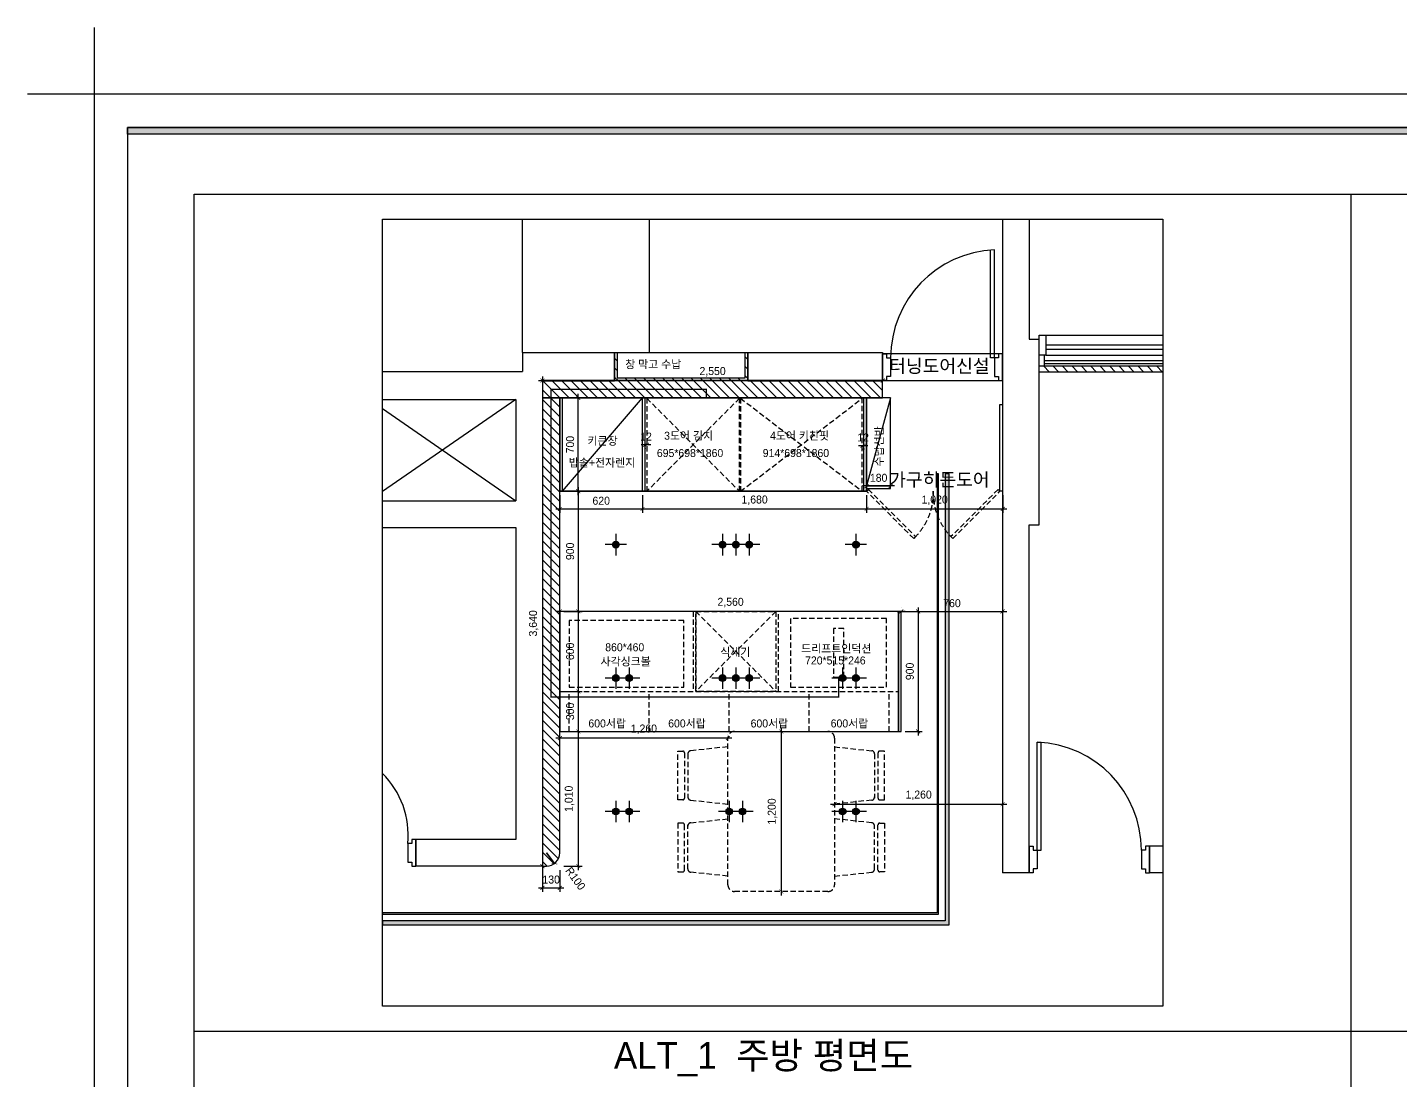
# Model space of a CAD drawing. Header units: millimetres. Extents: x 145965 to 228269, y 99354 to 115204.
# Drawn here: x 145965 to 156260, y 107310 to 115204 of the extents above; entities that cross this region are included whole.
import ezdxf
from ezdxf.enums import TextEntityAlignment as Align

# ---------------------------------------------------------------- set-up
doc = ezdxf.new("R2010")
doc.units = ezdxf.units.MM
doc.header["$LTSCALE"] = 50
doc.linetypes.add('DH-HID2', pattern=[1.2, 0.8, -0.4])
doc.linetypes.add('HID', pattern=[2.5, 1.5, -1])
for name, color, linetype in [('0-ELC TEXT', 7, 'Continuous'), ('06-FUR', 6, 'Continuous'), ('07-DIM WAL', 5, 'Continuous'), ('3.기호.계단선', 30, 'Continuous'), ('CEIL-LIGHT', 7, 'Continuous'), ('FORM(YOURNAME)-1', 1, 'Continuous'), ('FORM(YOURNAME)-11', 1, 'Continuous'), ('FU-FURM', 251, 'DH-HID2'), ('RC-LIGHT', 7, 'Continuous'), ('벽1', 2, 'Continuous'), ('창호', 4, 'Continuous'), ('치수', 3, 'Continuous'), ('틀', 8, 'Continuous')]:
    doc.layers.add(name, color=color, linetype=linetype)
doc.styles.add('HY 울릉도 L', font='')
doc.styles.add('YOURNAME', font='HY울릉도M.TTF')
doc.styles.add('코레일둥고', font='Korail_Round_Gothic_Medium.ttf')
doc.styles.get('HY 울릉도 L').set_extended_font_data('HY울릉도L')
doc.dimstyles.new('30', dxfattribs={"dimscale": 30, "dimtxt": 2, "dimasz": 1, "dimexe": 1, "dimexo": 1, "dimgap": 1, "dimtad": 1, "dimdec": 0, "dimrnd": 0.05, "dimdsep": 46, "dimlunit": 6, "dimtxsty": 'HY 울릉도 L', "dimblk": 'ARCHTICK', "dimcen": 2.5, "dimdle": 1, "dimclrd": 133, "dimclre": 133, "dimclrt": 30, "dimadec": 0, "dimazin": 0, "dimtfac": 1, "dimtdec": 0, "dimtix": 1, "dimtmove": 2, "dimatfit": 3, "dimldrblk": 'ARCHTICK', "dimfxl": 1, "dimlwd": -1, "dimlwe": -1, "dimarcsym": 0})
pattern_1 = [(315, (-4571.25, 41034.684), (35.355339, 35.355339), [])]

# ---------------------------------------------------------------- blocks, each defined once
blk = doc.blocks.new('_ArchTick')
at = {"color": 0, "linetype": 'ByBlock', "const_width": 0.15}
blk.add_lwpolyline([(-0.5, -0.5), (0.5, 0.5)], dxfattribs=at)
blk = doc.blocks.new('*D748')
at = {"layer": '07-DIM WAL', "color": 133}
for p, q in [((152195, 112070), (152267, 112070)), ((152225, 112046), (152225, 112040)), ((152237, 112047), (152237, 112040))]:
    blk.add_line(p, q, dxfattribs=at)
at = {"layer": 'Defpoints', "color": 0}
for p in [(152225, 112076), (152237, 112077), (152237, 112070)]:
    blk.add_point(p, dxfattribs=at)
at = {"layer": '07-DIM WAL', "color": 133, "xscale": 30, "yscale": 30, "zscale": 30}
blk.add_blockref('_ArchTick', (152225, 112070), dxfattribs=at)
at = {"layer": '07-DIM WAL', "color": 133, "xscale": 30, "yscale": 30, "zscale": 30, "rotation": 180}
blk.add_blockref('_ArchTick', (152237, 112070), dxfattribs=at)
at = {"layer": '07-DIM WAL', "color": 30, "insert": (152231, 112131), "char_height": 60, "attachment_point": 5, "style": 'HY 울릉도 L'}
blk.add_mtext('12', dxfattribs=at)
blk = doc.blocks.new('*D749')
at = {"layer": '07-DIM WAL', "color": 133}
for p, q in [((150639, 112076), (150567, 112076)), ((150597, 112047), (150597, 112046)), ((150609, 112106), (150609, 112106))]:
    blk.add_line(p, q, dxfattribs=at)
at = {"layer": 'Defpoints', "color": 0}
for p in [(150597, 112077), (150597, 112076), (150609, 112076)]:
    blk.add_point(p, dxfattribs=at)
at = {"layer": '07-DIM WAL', "color": 133, "xscale": 30, "yscale": 30, "zscale": 30}
blk.add_blockref('_ArchTick', (150597, 112076), dxfattribs=at)
at = {"layer": '07-DIM WAL', "color": 133, "xscale": 30, "yscale": 30, "zscale": 30, "rotation": 180}
blk.add_blockref('_ArchTick', (150609, 112076), dxfattribs=at)
at = {"layer": '07-DIM WAL', "color": 30, "insert": (150603, 112137), "char_height": 60, "attachment_point": 5, "style": 'HY 울릉도 L'}
blk.add_mtext('12', dxfattribs=at)
blk = doc.blocks.new('F-507')
at = {"layer": 'FU-FURM'}
for p, q in [((512, 775), (147, 775)), ((147, 775), (147, 738)), ((160, 725), (500, 725)), ((512, 738), (512, 775)), ((688, 775), (1053, 775)), ((688, 738), (688, 775)), ((1040, 725), (700, 725)), ((1053, 775), (1053, 738)), ((115, 400), (145, 678)), ((169, 700), (500, 700)), ((515, 678), (545, 400)), ((685, 678), (655, 400)), ((1031, 700), (700, 700)), ((1085, 400), (1055, 678)), ((0, -350), (0, 350)), ((50, 400), (1150, 400)), ((1200, 350), (1200, -350)), ((1150, -400), (50, -400)), ((115, -400), (145, -678)), ((515, -678), (545, -400)), ((685, -678), (655, -400)), ((1085, -400), (1055, -678)), ((169, -700), (500, -700)), ((1031, -700), (700, -700)), ((147, -775), (147, -738)), ((512, -775), (147, -775)), ((160, -725), (500, -725)), ((512, -738), (512, -775)), ((688, -738), (688, -775)), ((688, -775), (1053, -775)), ((1040, -725), (700, -725)), ((1053, -775), (1053, -738))]:
    blk.add_line(p, q, dxfattribs=at)
for centre, radius, start, end in [((160, 738), 12.5, 180, 270), ((500, 738), 12.5, 270, 0), ((700, 738), 12.5, 180, 270), ((1040, 738), 12.5, 270, 0), ((169, 675), 25, 90, 172.4054), ((491, 675), 25, 7.5946, 90), ((709, 675), 25, 90, 172.4054), ((1031, 675), 25, 7.5946, 90), ((50, 350), 50, 90, 180), ((1150, 350), 50, 0, 90), ((50, -350), 50, 180, 270), ((1150, -350), 50, 270, 0), ((169, -675), 25, 187.5946, 270), ((491, -675), 25, 270, 352.4054), ((709, -675), 25, 187.5946, 270), ((1031, -675), 25, 270, 352.4054), ((160, -738), 12.5, 90, 180), ((500, -738), 12.5, 0, 90), ((700, -738), 12.5, 90, 180), ((1040, -738), 12.5, 0, 90)]:
    blk.add_arc(centre, radius, start, end, dxfattribs=at)
blk = doc.blocks.new('*D750')
at = {"layer": '07-DIM WAL', "color": 133}
for p, q in [((152547, 110827), (152673, 110827)), ((152643, 110857), (152643, 109897)), ((152547, 109927), (152673, 109927))]:
    blk.add_line(p, q, dxfattribs=at)
at = {"layer": 'Defpoints', "color": 0}
for p in [(152517, 110827), (152517, 109927), (152643, 109927)]:
    blk.add_point(p, dxfattribs=at)
at = {"layer": '07-DIM WAL', "color": 133, "xscale": 30, "yscale": 30, "zscale": 30}
for p, rotation in [((152643, 110827), 90), ((152643, 109927), 270)]:
    blk.add_blockref('_ArchTick', p, dxfattribs=dict(at, rotation=rotation))
at = {"layer": '07-DIM WAL', "color": 30, "insert": (152581, 110377), "char_height": 60, "attachment_point": 5, "rotation": 90, "style": 'HY 울릉도 L'}
blk.add_mtext('900', dxfattribs=at)
blk = doc.blocks.new('*D751')
at = {"layer": '07-DIM WAL', "color": 133}
for p, q in [((152487, 110827), (153307, 110827)), ((152517, 110857), (152517, 110857)), ((153277, 110857), (153277, 110857))]:
    blk.add_line(p, q, dxfattribs=at)
at = {"layer": 'Defpoints', "color": 0}
for p in [(152517, 110827), (153277, 110827), (153277, 110827)]:
    blk.add_point(p, dxfattribs=at)
at = {"layer": '07-DIM WAL', "color": 133, "xscale": 30, "yscale": 30, "zscale": 30, "rotation": 180}
blk.add_blockref('_ArchTick', (152517, 110827), dxfattribs=at)
at = {"layer": '07-DIM WAL', "color": 133, "xscale": 30, "yscale": 30, "zscale": 30}
blk.add_blockref('_ArchTick', (153277, 110827), dxfattribs=at)
at = {"layer": '07-DIM WAL', "color": 30, "insert": (152897, 110888), "char_height": 60, "attachment_point": 5, "style": 'HY 울릉도 L'}
blk.add_mtext('760', dxfattribs=at)
blk = doc.blocks.new('*D752')
at = {"layer": '07-DIM WAL', "color": 133}
for p, q in [((152547, 110827), (149927, 110827)), ((149957, 110857), (149957, 110857)), ((152517, 110857), (152517, 110857))]:
    blk.add_line(p, q, dxfattribs=at)
at = {"layer": 'Defpoints', "color": 0}
for p in [(149957, 110827), (149957, 110827), (152517, 110827)]:
    blk.add_point(p, dxfattribs=at)
at = {"layer": '07-DIM WAL', "color": 133, "xscale": 30, "yscale": 30, "zscale": 30, "rotation": 180}
blk.add_blockref('_ArchTick', (149957, 110827), dxfattribs=at)
at = {"layer": '07-DIM WAL', "color": 133, "xscale": 30, "yscale": 30, "zscale": 30}
blk.add_blockref('_ArchTick', (152517, 110827), dxfattribs=at)
at = {"layer": '07-DIM WAL', "color": 30, "insert": (151237, 110893), "char_height": 60, "attachment_point": 5, "style": 'HY 울릉도 L'}
blk.add_mtext('2,560', dxfattribs=at)
blk = doc.blocks.new('*D753')
at = {"layer": '07-DIM WAL', "color": 133}
for p, q in [((149916, 108936), (149857, 109017)), ((149857, 109017), (149916, 108936))]:
    blk.add_line(p, q, dxfattribs=at)
at = {"layer": 'Defpoints', "color": 0}
for p in [(149857, 109017), (149916, 108936)]:
    blk.add_point(p, dxfattribs=at)
at = {"layer": '07-DIM WAL', "color": 133, "xscale": 30, "yscale": 30, "zscale": 30, "rotation": 306.1300051150186}
blk.add_blockref('_ArchTick', (149916, 108936), dxfattribs=at)
at = {"layer": '07-DIM WAL', "color": 30, "insert": (150074, 108824), "char_height": 60, "attachment_point": 5, "rotation": 306.13, "style": 'HY 울릉도 L'}
blk.add_mtext('R100', dxfattribs=at)
blk = doc.blocks.new('*D754')
at = {"layer": '07-DIM WAL', "color": 133}
for p, q in [((149827, 108887), (149827, 108724)), ((149957, 108887), (149957, 108724)), ((149797, 108754), (149987, 108754))]:
    blk.add_line(p, q, dxfattribs=at)
at = {"layer": 'Defpoints', "color": 0}
for p in [(149827, 108917), (149957, 108917), (149957, 108754)]:
    blk.add_point(p, dxfattribs=at)
at = {"layer": '07-DIM WAL', "color": 133, "xscale": 30, "yscale": 30, "zscale": 30}
blk.add_blockref('_ArchTick', (149827, 108754), dxfattribs=at)
at = {"layer": '07-DIM WAL', "color": 133, "xscale": 30, "yscale": 30, "zscale": 30, "rotation": 180}
blk.add_blockref('_ArchTick', (149957, 108754), dxfattribs=at)
at = {"layer": '07-DIM WAL', "color": 30, "insert": (149892, 108816), "char_height": 60, "attachment_point": 5, "style": 'HY 울릉도 L'}
blk.add_mtext('130', dxfattribs=at)
blk = doc.blocks.new('*D755')
at = {"layer": '07-DIM WAL', "color": 133}
for p, q in [((151987, 109382), (153307, 109382)), ((152017, 109412), (152017, 109412)), ((153277, 109412), (153277, 109412))]:
    blk.add_line(p, q, dxfattribs=at)
at = {"layer": 'Defpoints', "color": 0}
for p in [(152017, 109382), (153277, 109382), (153277, 109382)]:
    blk.add_point(p, dxfattribs=at)
at = {"layer": '07-DIM WAL', "color": 133, "xscale": 30, "yscale": 30, "zscale": 30, "rotation": 180}
blk.add_blockref('_ArchTick', (152017, 109382), dxfattribs=at)
at = {"layer": '07-DIM WAL', "color": 133, "xscale": 30, "yscale": 30, "zscale": 30}
blk.add_blockref('_ArchTick', (153277, 109382), dxfattribs=at)
at = {"layer": '07-DIM WAL', "color": 30, "insert": (152647, 109448), "char_height": 60, "attachment_point": 5, "style": 'HY 울릉도 L'}
blk.add_mtext('1,260', dxfattribs=at)
blk = doc.blocks.new('*D756')
at = {"layer": '07-DIM WAL', "color": 133}
for p, q in [((151247, 109877), (149927, 109877)), ((149957, 109412), (149957, 109907)), ((151217, 109907), (151217, 109907))]:
    blk.add_line(p, q, dxfattribs=at)
at = {"layer": 'Defpoints', "color": 0}
for p in [(149957, 109877), (151217, 109877), (149957, 109382)]:
    blk.add_point(p, dxfattribs=at)
at = {"layer": '07-DIM WAL', "color": 133, "xscale": 30, "yscale": 30, "zscale": 30, "rotation": 180}
blk.add_blockref('_ArchTick', (149957, 109877), dxfattribs=at)
at = {"layer": '07-DIM WAL', "color": 133, "xscale": 30, "yscale": 30, "zscale": 30}
blk.add_blockref('_ArchTick', (151217, 109877), dxfattribs=at)
at = {"layer": '07-DIM WAL', "color": 30, "insert": (150587, 109943), "char_height": 60, "attachment_point": 5, "style": 'HY 울릉도 L'}
blk.add_mtext('1,260', dxfattribs=at)
blk = doc.blocks.new('*D757')
at = {"layer": '07-DIM WAL', "color": 133}
for p, q in [((151617, 109957), (151617, 108697)), ((151587, 109927), (151587, 109927)), ((151587, 108727), (151587, 108727))]:
    blk.add_line(p, q, dxfattribs=at)
at = {"layer": 'Defpoints', "color": 0}
for p in [(151617, 109927), (151617, 108727), (151617, 108727)]:
    blk.add_point(p, dxfattribs=at)
at = {"layer": '07-DIM WAL', "color": 133, "xscale": 30, "yscale": 30, "zscale": 30}
for p, rotation in [((151617, 109927), 90), ((151617, 108727), 270)]:
    blk.add_blockref('_ArchTick', p, dxfattribs=dict(at, rotation=rotation))
at = {"layer": '07-DIM WAL', "color": 30, "insert": (151551, 109327), "char_height": 60, "attachment_point": 5, "rotation": 90, "style": 'HY 울릉도 L'}
blk.add_mtext('1,200', dxfattribs=at)
blk = doc.blocks.new('*D758')
at = {"layer": '07-DIM WAL', "color": 133}
for p, q in [((149987, 111727), (150125, 111727)), ((150095, 111757), (150095, 110797)), ((149987, 110827), (150125, 110827))]:
    blk.add_line(p, q, dxfattribs=at)
at = {"layer": 'Defpoints', "color": 0}
for p in [(149957, 111727), (149957, 110827), (150095, 110827)]:
    blk.add_point(p, dxfattribs=at)
at = {"layer": '07-DIM WAL', "color": 133, "xscale": 30, "yscale": 30, "zscale": 30}
for p, rotation in [((150095, 111727), 90), ((150095, 110827), 270)]:
    blk.add_blockref('_ArchTick', p, dxfattribs=dict(at, rotation=rotation))
at = {"layer": '07-DIM WAL', "color": 30, "insert": (150034, 111277), "char_height": 60, "attachment_point": 5, "rotation": 90, "style": 'HY 울릉도 L'}
blk.add_mtext('900', dxfattribs=at)
blk = doc.blocks.new('*D759')
at = {"layer": '07-DIM WAL', "color": 133}
for p, q in [((149987, 112427), (150125, 112427)), ((150095, 111697), (150095, 112457)), ((149987, 111727), (150125, 111727))]:
    blk.add_line(p, q, dxfattribs=at)
at = {"layer": 'Defpoints', "color": 0}
for p in [(149957, 112427), (150095, 112427), (149957, 111727)]:
    blk.add_point(p, dxfattribs=at)
at = {"layer": '07-DIM WAL', "color": 133, "xscale": 30, "yscale": 30, "zscale": 30}
for p, rotation in [((150095, 112427), 90), ((150095, 111727), 270)]:
    blk.add_blockref('_ArchTick', p, dxfattribs=dict(at, rotation=rotation))
at = {"layer": '07-DIM WAL', "color": 30, "insert": (150034, 112077), "char_height": 60, "attachment_point": 5, "rotation": 90, "style": 'HY 울릉도 L'}
blk.add_mtext('700', dxfattribs=at)
blk = doc.blocks.new('*D760')
at = {"layer": '07-DIM WAL', "color": 133}
for p, q in [((149957, 111697), (149957, 111565)), ((150577, 111697), (150577, 111565)), ((149927, 111595), (150607, 111595))]:
    blk.add_line(p, q, dxfattribs=at)
at = {"layer": 'Defpoints', "color": 0}
for p in [(149957, 111727), (150577, 111727), (150577, 111595)]:
    blk.add_point(p, dxfattribs=at)
at = {"layer": '07-DIM WAL', "color": 133, "xscale": 30, "yscale": 30, "zscale": 30, "rotation": 180}
blk.add_blockref('_ArchTick', (149957, 111595), dxfattribs=at)
at = {"layer": '07-DIM WAL', "color": 133, "xscale": 30, "yscale": 30, "zscale": 30}
blk.add_blockref('_ArchTick', (150577, 111595), dxfattribs=at)
at = {"layer": '07-DIM WAL', "color": 30, "insert": (150267, 111656), "char_height": 60, "attachment_point": 5, "style": 'HY 울릉도 L'}
blk.add_mtext('620', dxfattribs=at)
blk = doc.blocks.new('*D761')
at = {"layer": '07-DIM WAL', "color": 133}
for p, q in [((150577, 111697), (150577, 111565)), ((152257, 111697), (152257, 111565)), ((150547, 111595), (152287, 111595))]:
    blk.add_line(p, q, dxfattribs=at)
at = {"layer": 'Defpoints', "color": 0}
for p in [(150577, 111727), (152257, 111727), (152257, 111595)]:
    blk.add_point(p, dxfattribs=at)
at = {"layer": '07-DIM WAL', "color": 133, "xscale": 30, "yscale": 30, "zscale": 30, "rotation": 180}
blk.add_blockref('_ArchTick', (150577, 111595), dxfattribs=at)
at = {"layer": '07-DIM WAL', "color": 133, "xscale": 30, "yscale": 30, "zscale": 30}
blk.add_blockref('_ArchTick', (152257, 111595), dxfattribs=at)
at = {"layer": '07-DIM WAL', "color": 30, "insert": (151417, 111660), "char_height": 60, "attachment_point": 5, "style": 'HY 울릉도 L'}
blk.add_mtext('1,680', dxfattribs=at)
blk = doc.blocks.new('*D762')
at = {"layer": '07-DIM WAL', "color": 133}
for p, q in [((152257, 111697), (152257, 111565)), ((153277, 111697), (153277, 111565)), ((152227, 111595), (153307, 111595))]:
    blk.add_line(p, q, dxfattribs=at)
at = {"layer": 'Defpoints', "color": 0}
for p in [(152257, 111727), (153277, 111727), (153277, 111595)]:
    blk.add_point(p, dxfattribs=at)
at = {"layer": '07-DIM WAL', "color": 133, "xscale": 30, "yscale": 30, "zscale": 30, "rotation": 180}
blk.add_blockref('_ArchTick', (152257, 111595), dxfattribs=at)
at = {"layer": '07-DIM WAL', "color": 133, "xscale": 30, "yscale": 30, "zscale": 30}
blk.add_blockref('_ArchTick', (153277, 111595), dxfattribs=at)
at = {"layer": '07-DIM WAL', "color": 30, "insert": (152767, 111660), "char_height": 60, "attachment_point": 5, "style": 'HY 울릉도 L'}
blk.add_mtext('1,020', dxfattribs=at)
blk = doc.blocks.new('*D763')
at = {"layer": '07-DIM WAL', "color": 133}
for p, q in [((152467, 111767), (152227, 111767)), ((152257, 111797), (152257, 111797)), ((152437, 111797), (152437, 111797))]:
    blk.add_line(p, q, dxfattribs=at)
at = {"layer": 'Defpoints', "color": 0}
for p in [(152257, 111767), (152257, 111767), (152437, 111767)]:
    blk.add_point(p, dxfattribs=at)
at = {"layer": '07-DIM WAL', "color": 133, "xscale": 30, "yscale": 30, "zscale": 30}
blk.add_blockref('_ArchTick', (152257, 111767), dxfattribs=at)
at = {"layer": '07-DIM WAL', "color": 133, "xscale": 30, "yscale": 30, "zscale": 30, "rotation": 180}
blk.add_blockref('_ArchTick', (152437, 111767), dxfattribs=at)
at = {"layer": '07-DIM WAL', "color": 30, "insert": (152347, 111828), "char_height": 60, "attachment_point": 5, "style": 'HY 울릉도 L'}
blk.add_mtext('180', dxfattribs=at)
blk = doc.blocks.new('*D764')
at = {"layer": '07-DIM WAL', "color": 133}
for p, q in [((149987, 110827), (150125, 110827)), ((150095, 110857), (150095, 110197)), ((149987, 110227), (150125, 110227))]:
    blk.add_line(p, q, dxfattribs=at)
at = {"layer": 'Defpoints', "color": 0}
for p in [(149957, 110827), (149957, 110227), (150095, 110227)]:
    blk.add_point(p, dxfattribs=at)
at = {"layer": '07-DIM WAL', "color": 133, "xscale": 30, "yscale": 30, "zscale": 30}
for p, rotation in [((150095, 110827), 90), ((150095, 110227), 270)]:
    blk.add_blockref('_ArchTick', p, dxfattribs=dict(at, rotation=rotation))
at = {"layer": '07-DIM WAL', "color": 30, "insert": (150034, 110527), "char_height": 60, "attachment_point": 5, "rotation": 90, "style": 'HY 울릉도 L'}
blk.add_mtext('600', dxfattribs=at)
blk = doc.blocks.new('*D765')
at = {"layer": '07-DIM WAL', "color": 133}
for p, q in [((150095, 110257), (150095, 109897)), ((149987, 110227), (150125, 110227)), ((149987, 109927), (150125, 109927))]:
    blk.add_line(p, q, dxfattribs=at)
at = {"layer": 'Defpoints', "color": 0}
for p in [(149957, 110227), (149957, 109927), (150095, 109927)]:
    blk.add_point(p, dxfattribs=at)
at = {"layer": '07-DIM WAL', "color": 133, "xscale": 30, "yscale": 30, "zscale": 30}
for p, rotation in [((150095, 110227), 90), ((150095, 109927), 270)]:
    blk.add_blockref('_ArchTick', p, dxfattribs=dict(at, rotation=rotation))
at = {"layer": '07-DIM WAL', "color": 30, "insert": (150034, 110077), "char_height": 60, "attachment_point": 5, "rotation": 90, "style": 'HY 울릉도 L'}
blk.add_mtext('300', dxfattribs=at)
blk = doc.blocks.new('*D766')
at = {"layer": '07-DIM WAL', "color": 133}
for p, q in [((150095, 109957), (150095, 108887)), ((149987, 109927), (150125, 109927)), ((149987, 108917), (150125, 108917))]:
    blk.add_line(p, q, dxfattribs=at)
at = {"layer": 'Defpoints', "color": 0}
for p in [(149957, 109927), (149957, 108917), (150095, 108917)]:
    blk.add_point(p, dxfattribs=at)
at = {"layer": '07-DIM WAL', "color": 133, "xscale": 30, "yscale": 30, "zscale": 30}
for p, rotation in [((150095, 109927), 90), ((150095, 108917), 270)]:
    blk.add_blockref('_ArchTick', p, dxfattribs=dict(at, rotation=rotation))
at = {"layer": '07-DIM WAL', "color": 30, "insert": (150029, 109422), "char_height": 60, "attachment_point": 5, "rotation": 90, "style": 'HY 울릉도 L'}
blk.add_mtext('1,010', dxfattribs=at)
blk = doc.blocks.new('*D767')
at = {"layer": '06-FUR', "color": 133}
for p, q in [((149797, 112557), (149797, 112557)), ((149827, 112587), (149827, 108887)), ((149797, 108917), (149797, 108917))]:
    blk.add_line(p, q, dxfattribs=at)
at = {"layer": 'Defpoints', "color": 0}
for p in [(149827, 112557), (149827, 108917), (149827, 108917)]:
    blk.add_point(p, dxfattribs=at)
at = {"layer": '06-FUR', "color": 133, "xscale": 30, "yscale": 30, "zscale": 30}
for p, rotation in [((149827, 112557), 90), ((149827, 108917), 270)]:
    blk.add_blockref('_ArchTick', p, dxfattribs=dict(at, rotation=rotation))
at = {"layer": '06-FUR', "color": 30, "insert": (149761, 110737), "char_height": 60, "attachment_point": 5, "rotation": 90, "style": 'HY 울릉도 L'}
blk.add_mtext('3,640', dxfattribs=at)
blk = doc.blocks.new('*D768')
at = {"layer": '06-FUR', "color": 133}
for p, q in [((149797, 112557), (152407, 112557)), ((149827, 112587), (149827, 112587)), ((152377, 112587), (152377, 112587))]:
    blk.add_line(p, q, dxfattribs=at)
at = {"layer": 'Defpoints', "color": 0}
for p in [(149827, 112557), (152377, 112557), (152377, 112557)]:
    blk.add_point(p, dxfattribs=at)
at = {"layer": '06-FUR', "color": 133, "xscale": 30, "yscale": 30, "zscale": 30, "rotation": 180}
blk.add_blockref('_ArchTick', (149827, 112557), dxfattribs=at)
at = {"layer": '06-FUR', "color": 133, "xscale": 30, "yscale": 30, "zscale": 30}
blk.add_blockref('_ArchTick', (152377, 112557), dxfattribs=at)
at = {"layer": '06-FUR', "color": 30, "insert": (151102, 112623), "char_height": 60, "attachment_point": 5, "style": 'HY 울릉도 L'}
blk.add_mtext('2,550', dxfattribs=at)
blk = doc.blocks.new('FORM-ELEVATION')
at = {"layer": 'FORM(YOURNAME)-11'}
h = blk.add_hatch(color=256, dxfattribs=at)
h.dxf.hatch_style = 1
h.paths.add_polyline_path([(-10309, 35708), (71691, 35708), (71691, 35508), (-10309, 35508)])
h.paths.add_polyline_path([(-10309, -21492), (71691, -21492), (71691, -21692), (-10309, -21692)])
at = {"layer": 'Defpoints', "color": 1}
blk.add_lwpolyline([(-11309, 38708), (-11309, 36708), (-13309, 36708)], dxfattribs=at)
at = {"layer": 'Defpoints', "color": 158}
for points in [[(-10309, -21692), (71691, -21692), (71691, 35708), (-10309, 35708)], [(-8309, 33708), (61071, 33708), (61071, -19692), (-8309, -19692)]]:
    blk.add_lwpolyline(points, close=True, dxfattribs=at)
at = {"layer": 'FORM(YOURNAME)-11', "color": 250}
blk.add_lwpolyline([(-11309, -22692), (72691, -22692), (72691, 36708), (-11309, 36708)], close=True, dxfattribs=at)
at = {"layer": 'FORM(YOURNAME)-11'}
blk.add_lwpolyline([(-10309, 35708), (71691, 35708), (71691, 35508), (-10309, 35508)], close=True, dxfattribs=at)
at = {"layer": 'FORM(YOURNAME)-11', "color": 3, "style": 'YOURNAME'}
for tag, height, p in [('1', 450, (71041, -1219)), ('2', 450, (71041, -1863)), ('3', 450, (71041, -3150)), ('4', 450, (71041, -5081)), ('5', 515, (71041, -7398)), ('6', 515, (71041, -9650)), ('7', 515, (71041, -11903)), ('8', 515, (71041, -14155)), ('9', 515, (71041, -16408)), ('10', 515, (66791, -18596)), ('11', 515, (71041, -18660)), ('12', 515, (66791, -20848)), ('13', 515, (71041, -20848))]:
    blk.add_attdef(tag, text='', height=height, dxfattribs=at).set_placement(p, align=Align.MIDDLE_RIGHT)
blk = doc.blocks.new('wnqkd')
at = {"layer": '3.기호.계단선', "transparency": 33554687}
h = blk.add_hatch(dxfattribs=at)
h.set_pattern_fill('_USER', color=256, scale=50, angle=315, style=0, pattern_type=0)
h.set_pattern_definition([(315, (-21023.94, 51523.14), (35.355339, 35.355339), [])])
h.paths.add_polyline_path([(138024, 123110), (138024, 123155), (137099, 123155), (137099, 123110)])
for p, q in [((133224, 123255), (133224, 124255)), ((134174, 124255), (134174, 123255))]:
    blk.add_line(p, q)
blk.add_lwpolyline([(132174, 124255), (138024, 124255), (138024, 118355), (132174, 118355)], close=True)
at = {"layer": '3.기호.계단선'}
for points in [[(137099, 123155), (138024, 123155)], [(138024, 123110), (137099, 123110), (137099, 123155)]]:
    blk.add_lwpolyline(points, dxfattribs=at)
at = {"layer": '벽1'}
for p, q in [((136824, 124255), (136824, 119355)), ((137024, 124255), (137024, 123355)), ((137024, 123355), (137099, 123355)), ((137099, 123155), (137099, 123355)), ((133224, 123255), (133224, 123115)), ((133224, 123255), (133914, 123255)), ((133914, 123045), (133914, 123255)), ((134914, 123045), (134914, 123255)), ((134914, 123255), (135924, 123255)), ((135924, 123255), (135924, 123045)), ((137099, 121965), (137099, 123155)), ((132174, 123115), (133224, 123115)), ((132174, 123115), (132287, 123115)), ((133374, 123045), (133374, 119405)), ((133374, 123045), (133914, 123045)), ((134914, 123045), (135924, 123045)), ((132174, 122905), (133174, 122905)), ((133174, 122905), (133174, 122145)), ((132174, 122145), (133174, 122145)), ((132174, 121945), (133174, 121945)), ((133174, 121945), (133174, 119605)), ((137024, 121965), (137099, 121965)), ((137024, 119555), (137024, 121965)), ((133174, 119605), (132424, 119605)), ((132424, 119605), (132424, 119405)), ((137024, 119555), (137024, 119355)), ((138024, 119555), (137924, 119555)), ((137924, 119555), (137924, 119355)), ((133374, 119405), (132424, 119405)), ((137024, 119355), (136824, 119355)), ((137024, 119355), (136824, 119355)), ((138024, 119355), (137924, 119355)), ((138024, 119355), (137924, 119355))]:
    blk.add_line(p, q, dxfattribs=at)
at = {"layer": '창호'}
for p, q in [((137149, 123385), (138024, 123385)), ((137149, 123235), (138024, 123235)), ((137139, 123155), (138024, 123155))]:
    blk.add_line(p, q, dxfattribs=at)
for points in [[(137099, 123155), (137099, 123385), (137149, 123385), (137149, 123235), (137099, 123235)], [(137099, 123155), (137139, 123155), (137139, 123235)], [(138024, 123310), (137149, 123310)], [(137149, 123280), (138024, 123280)], [(137139, 123195), (138024, 123195)], [(138024, 123170), (137139, 123170)]]:
    blk.add_lwpolyline(points, dxfattribs=at)
for centre, radius, start, end in [((137054, 119525), 810, 0, 87.8774), ((131721, 119640), 646, 354.2444, 45.5138)]:
    blk.add_arc(centre, radius, start, end, dxfattribs=at)
at = {"layer": '틀'}
for p, q in [((137099, 123155), (137099, 123355)), ((133914, 123255), (134914, 123255)), ((133914, 123045), (133914, 123255)), ((134914, 123255), (134914, 123045)), ((134914, 123045), (133914, 123045)), ((133174, 122905), (132174, 122214)), ((132174, 122836), (133174, 122145)), ((137084, 119525), (137084, 120335)), ((137084, 120335), (137114, 120335)), ((137114, 119525), (137114, 120335)), ((132424, 119605), (132424, 119405)), ((137024, 119355), (137024, 119555)), ((137024, 119555), (137024, 119355)), ((137084, 119525), (137114, 119525)), ((137924, 119555), (137924, 119355))]:
    blk.add_line(p, q, dxfattribs=at)
for points in [[(132424, 119605), (132394, 119605), (132394, 119575), (132364, 119575), (132364, 119435), (132394, 119435), (132394, 119405), (132424, 119405), (132424, 119605)], [(137024, 119555), (137054, 119555), (137054, 119525), (137084, 119525), (137084, 119385), (137054, 119385), (137054, 119355), (137024, 119355), (137024, 119555)], [(137924, 119555), (137894, 119555), (137894, 119525), (137864, 119525), (137864, 119385), (137894, 119385), (137894, 119355), (137924, 119355), (137924, 119555)]]:
    blk.add_lwpolyline(points, dxfattribs=at)
blk = doc.blocks.new('1')
at = {"linetype": 'Continuous'}
h = blk.add_hatch(color=4, dxfattribs=at)
h.dxf.hatch_style = 1
edge = h.paths.add_edge_path()
edge.add_arc((11539653, -14273504), 37.5, 0, 360)
at = {"color": 1, "linetype": 'Continuous'}
for p, q in [((11539653, -14273637), (11539653, -14273370)), ((11539520, -14273504), (11539787, -14273504))]:
    blk.add_line(p, q, dxfattribs=at)
at = {"color": 4, "linetype": 'Continuous'}
for radius in [41.5, 37.5]:
    blk.add_circle((11539653, -14273504), radius, dxfattribs=at)

msp = doc.modelspace()

# ---------------------------------------------------------------- hatches: boundary and pattern name
at = {"layer": 'CEIL-LIGHT'}
h = msp.add_hatch(color=140, dxfattribs=at)
h.dxf.hatch_style = 1
h.paths.add_polyline_path([(152876.7, 111856.9), (152846.7, 111856.9), (152846.7, 108506.9), (148626.7, 108506.9), (148626.7, 108476.9), (152876.7, 108476.9)])
at = {"layer": '치수'}
h = msp.add_hatch(dxfattribs=at)
h.set_pattern_fill('_USER', color=256, scale=50, angle=315, style=0, pattern_type=0)
h.set_pattern_definition(pattern_1)
h.paths.add_polyline_path([(150366.7, 112766.9), (150366.7, 112556.9), (151366.7, 112556.9), (151366.7, 112766.9), (151346.7, 112766.9), (151346.7, 112576.9), (150386.7, 112576.9), (150386.7, 112766.9)])
h = msp.add_hatch(dxfattribs=at)
h.set_pattern_fill('_USER', color=256, scale=50, angle=315, style=0, pattern_type=0)
h.set_pattern_definition(pattern_1)
h.paths.add_polyline_path([(152376.7, 112556.9), (149826.7, 112556.9), (149826.7, 112426.9), (152376.7, 112426.9)])
h = msp.add_hatch(dxfattribs=at)
h.set_pattern_fill('_USER', color=256, scale=50, angle=315, style=0, pattern_type=0)
h.set_pattern_definition(pattern_1)
edge = h.paths.add_edge_path()
edge.add_line((149826.7, 108916.9), (149856.7, 108916.9))
edge.add_arc((149856.7, 109016.9), 100, 270, 360)
edge.add_line((149956.7, 109016.9), (149956.7, 112426.9))
edge.add_line((149956.7, 112426.9), (149826.7, 112426.9))
edge.add_line((149826.7, 112426.9), (149826.7, 108916.9))

# ---------------------------------------------------------------- linework, layer by layer
for p, q in [((155887.9, 113954.4), (155887.9, 100604.4)), ((147215.4, 107679.4), (164560.4, 107679.4))]:
    msp.add_line(p, q)
at = {"layer": '06-FUR'}
for p, q in [((149976.7, 111726.9), (149976.7, 112426.9)), ((149976.7, 111726.9), (150576.7, 112426.9)), ((150576.7, 111726.9), (150576.7, 112426.9)), ((150596.7, 111726.9), (150596.7, 112426.9)), ((152236.7, 111726.9), (152236.7, 112426.9)), ((152256.7, 111726.9), (152256.7, 112426.9)), ((152436.7, 112426.9), (152256.7, 111766.9))]:
    msp.add_line(p, q, dxfattribs=at)
for points in [[(149956.7, 111726.9), (152256.7, 111726.9), (152256.7, 112426.9), (149956.7, 112426.9)], [(149956.7, 112426.9), (152256.7, 112426.9), (152256.7, 111726.9), (149956.7, 111726.9)], [(152256.7, 111766.9), (152436.7, 111766.9), (152436.7, 112426.9), (152256.7, 112426.9)], [(152436.7, 111766.9), (152256.7, 111766.9), (152256.7, 111746.9), (152436.7, 111746.9)], [(152496.7, 110826.9), (149956.7, 110826.9), (149956.7, 109926.9), (152496.7, 109926.9)], [(152496.7, 109926.9), (152516.7, 109926.9), (152516.7, 110826.9), (152496.7, 110826.9)]]:
    msp.add_lwpolyline(points, close=True, dxfattribs=at)
for points in [[(153276.7, 111726.9), (153256.7, 111726.9), (153256.7, 112376.9), (153276.7, 112376.9), (153276.7, 111726.9)], [(148626.7, 108566.9), (148626.7, 108556.9), (152796.7, 108556.9), (152796.7, 111856.9), (152786.7, 111856.9), (152786.7, 108566.9), (148626.7, 108566.9)]]:
    msp.add_lwpolyline(points, dxfattribs=at)
at = {"layer": '3.기호.계단선', "linetype": 'HID', "const_width": 10}
msp.add_lwpolyline([(152046.7, 110334), (152046.7, 110184), (149891.7, 110184), (149891.7, 112491.9), (151056.1, 112491.9), (151056.1, 112424.9)], dxfattribs=at)
at = {"layer": 'CEIL-LIGHT', "color": 140}
msp.add_lwpolyline([(152876.7, 111856.9), (152846.7, 111856.9), (152846.7, 108506.9), (148626.7, 108506.9), (148626.7, 108476.9), (152876.7, 108476.9), (152876.7, 111856.9)], dxfattribs=at)
at = {"layer": 'FU-FURM', "color": 7}
for p, q in [((151303.7, 112424.9), (150608.7, 111726.9)), ((150608.7, 112424.9), (151303.7, 111726.9)), ((151310.7, 111726.9), (152224.7, 112424.9)), ((151310.7, 112424.9), (152224.7, 111726.9)), ((151576.7, 110826.9), (150976.7, 110226.9)), ((150976.7, 110826.9), (151576.7, 110226.9))]:
    msp.add_line(p, q, dxfattribs=at)
at = {"layer": 'FU-FURM'}
for p, q in [((150956.7, 110826.9), (150956.7, 110226.9)), ((150976.7, 110826.9), (150976.7, 110226.9)), ((151576.7, 110826.9), (151576.7, 110226.9)), ((151596.7, 110226.9), (151596.7, 110826.9)), ((152496.7, 110126.9), (152496.7, 110826.9)), ((149956.7, 110226.9), (152496.7, 110226.9)), ((150026.7, 109926.9), (150026.7, 110226.9)), ((150626.7, 109926.9), (150626.7, 110226.9)), ((151226.7, 109926.9), (151226.7, 110226.9)), ((151826.7, 109926.9), (151826.7, 110226.9)), ((152426.7, 109926.9), (152426.7, 110226.9))]:
    msp.add_line(p, q, dxfattribs=at)
at = {"layer": 'FU-FURM', "color": 7}
for points in [[(150608.7, 111726.9), (151303.7, 111726.9), (151303.7, 112424.9), (150608.7, 112424.9)], [(151310.7, 111726.9), (152224.7, 111726.9), (152224.7, 112424.9), (151310.7, 112424.9)], [(151576.7, 110226.9), (150976.7, 110226.9), (150976.7, 110826.9), (151576.7, 110826.9)], [(151686.7, 110259), (152406.7, 110259), (152406.7, 110774), (151686.7, 110774)], [(150026.7, 110257.9), (150886.7, 110257.9), (150886.7, 110757.9), (150026.7, 110757.9)], [(152007.7, 110699), (152007.7, 110334), (152085.7, 110334), (152085.7, 110699)]]:
    msp.add_lwpolyline(points, close=True, dxfattribs=at)
at = {"layer": 'FU-FURM'}
for points in [[(152270.8, 111741.1), (152624.4, 111387.5), (152610.2, 111373.4), (152256.7, 111726.9)], [(153242.5, 111741.1), (152889, 111387.5), (152903.1, 111373.4), (153256.7, 111726.9)]]:
    msp.add_lwpolyline(points, close=True, dxfattribs=at)
for centre, start, end in [((152292.4, 111712.4), 314.38324, 1.79099), ((153220.9, 111712.4), 178.20901, 225.61676)]:
    msp.add_arc(centre, 464.5, start, end, dxfattribs=at)
at = {"layer": '창호'}
msp.add_arc((153246.7, 112726.9), 810, 92.12255, 180, dxfattribs=at)
at = {"layer": '치수'}
for points in [[(150366.7, 112766.9), (150366.7, 112556.9), (151366.7, 112556.9), (151366.7, 112766.9)], [(150386.7, 112766.9), (150386.7, 112576.9), (151346.7, 112576.9), (151346.7, 112766.9)]]:
    msp.add_lwpolyline(points, dxfattribs=at)
msp.add_lwpolyline([(152376.7, 112556.9), (149826.7, 112556.9), (149826.7, 112426.9), (152376.7, 112426.9)], close=True, dxfattribs=at)
msp.add_lwpolyline([(149826.7, 108916.9), (149856.7, 108916.9, 0.4142136), (149956.7, 109016.9), (149956.7, 112426.9), (149826.7, 112426.9)], format="xyb", close=True, dxfattribs=at)
at = {"layer": '틀'}
for p, q in [((153186.7, 112726.9), (153186.7, 113536.4)), ((153216.7, 112726.9), (153216.7, 113536.9)), ((153276.7, 112756.9), (152376.7, 112756.9)), ((153216.7, 112726.9), (153186.7, 112726.9)), ((152376.7, 112556.9), (153276.7, 112556.9))]:
    msp.add_line(p, q, dxfattribs=at)
for points in [[(152376.7, 112756.9), (152406.7, 112756.9), (152406.7, 112726.9), (152436.7, 112726.9), (152436.7, 112586.9), (152406.7, 112586.9), (152406.7, 112556.9), (152376.7, 112556.9), (152376.7, 112756.9)], [(153276.7, 112756.9), (153246.7, 112756.9), (153246.7, 112726.9), (153216.7, 112726.9), (153216.7, 112586.9), (153246.7, 112586.9), (153246.7, 112556.9), (153276.7, 112556.9), (153276.7, 112756.9)]]:
    msp.add_lwpolyline(points, dxfattribs=at)

# ---------------------------------------------------------------- block references
msp.add_blockref('wnqkd', (16452.7, -10488.5))
at = {"layer": 'FORM(YOURNAME)-1', "xscale": 0.2500000000000001, "yscale": 0.2500000000000001, "zscale": 0.2500000000000001}
msp.add_blockref('FORM-ELEVATION', (149292.5, 105527.4), dxfattribs=at)
at = {"layer": 'FU-FURM', "rotation": 90}
msp.add_blockref('F-507', (151616.7, 108726.9), dxfattribs=at)
at = {"layer": 'RC-LIGHT', "xscale": 0.6024096385271789, "yscale": 0.6024096385271789, "zscale": 0.6024096385271789}
for p, rotation in [((7101975.1, -8487169.3), 180.0000000000004), ((7102775.1, -8487169.3), 180.0000000000004), ((7102875.1, -8487169.3), 180.0000000000004), ((7102975.1, -8487169.3), 180.0000000000004), ((7103775.1, -8487169.3), 180.0000000000004), ((7101975.1, -8488169.3), 180.0000000000003), ((7102075.1, -8488169.3), 180.0000000000003), ((7102775.1, -8488169.3), 180.0000000000004), ((7102875.1, -8488169.3), 180.0000000000004), ((7102975.1, -8488169.3), 180.0000000000004), ((7103675.1, -8488169.3), 180.0000000000003), ((7103775.1, -8488169.3), 180.0000000000003), ((7101975.1, -8489169.3), 180.0000000000003), ((7102075.1, -8489169.3), 180.0000000000003), ((7102825.1, -8489169.3), 180.0000000000003), ((7102925.1, -8489169.3), 180.0000000000003), ((7103675.1, -8489169.3), 180.0000000000003), ((7103775.1, -8489169.3), 180.0000000000003)]:
    msp.add_blockref('1', p, dxfattribs=dict(at, rotation=rotation))

# ---------------------------------------------------------------- texts
at = {"layer": '0-ELC TEXT', "style": '코레일둥고'}
for s, height, p in [('터닝도어신설', 100, (152426, 112616.6)), ('가구히든도어', 100, (152426, 111764.2)), ('ALT_1  주방 평면도', 200, (150362.2, 107397.8))]:
    msp.add_text(s, height=height, dxfattribs=at).set_placement(p)
at = {"layer": 'FU-FURM', "color": 7, "style": '코레일둥고'}
for s, p in [('창 막고 수납', (150447.2, 112649.4)), ('키큰장', (150164.3, 112075.1)), ('3도어 김치', (150738.8, 112113.8)), ('4도어 키친핏', (151532.5, 112113.8)), ('695*698*1860', (150684.3, 111984)), ('914*698*1860', (151478.1, 111984)), ('밥솥+전자렌지', (150024.4, 111911.6)), ('860*460', (150297.2, 110527.9)), ('드리프트인덕션', (151766, 110517.9)), ('사각싱크볼', (150262, 110420.9)), ('식세기', (151159.2, 110492.6)), ('720*515*246', (151795.5, 110429.1)), ('600서랍', (150171, 109956.9)), ('600서랍', (150769.2, 109956.9)), ('600서랍', (151387.1, 109956.9)), ('600서랍', (151987.5, 109956.9))]:
    msp.add_text(s, height=60, dxfattribs=at).set_placement(p)
msp.add_text('수납선반', height=60, rotation=90, dxfattribs=at).set_placement((152380.5, 111913.2))

# ---------------------------------------------------------------- dimensions: what is measured, and where the dimension line sits
at = {"layer": '06-FUR'}
dim = msp.add_linear_dim(base=(152376.7, 112556.9), p1=(149826.7, 112556.9), p2=(152376.7, 112556.9), dimstyle='30', dxfattribs=at)
dim.commit()
dim.dimension.update_dxf_attribs({"geometry": '*D768', "text_midpoint": (151101.7, 112622.9)})
dim = msp.add_linear_dim(base=(149826.7, 108916.9), p1=(149826.7, 112556.9), p2=(149826.7, 108916.9), angle=90, dimstyle='30', dxfattribs=at)
dim.commit()
dim.dimension.update_dxf_attribs({"geometry": '*D767', "text_midpoint": (149760.7, 110736.9)})
at = {"layer": '07-DIM WAL'}
for base, p1, p2, picture, middle in [((150095.4, 112426.9), (149956.7, 111726.9), (149956.7, 112426.9), '*D759', (150034.1, 112076.9)), ((150095.4, 110826.9), (149956.7, 111726.9), (149956.7, 110826.9), '*D758', (150034.1, 111276.9)), ((150095.4, 110226.9), (149956.7, 110826.9), (149956.7, 110226.9), '*D764', (150034.1, 110526.9)), ((152642.8, 109926.9), (152516.7, 110826.9), (152516.7, 109926.9), '*D750', (152581.5, 110376.9)), ((150095.4, 109926.9), (149956.7, 110226.9), (149956.7, 109926.9), '*D765', (150034, 110076.9)), ((150095.4, 108916.9), (149956.7, 109926.9), (149956.7, 108916.9), '*D766', (150029.4, 109421.9)), ((151616.7, 108726.9), (151616.7, 109926.9), (151616.7, 108726.9), '*D757', (151550.7, 109326.9))]:
    dim = msp.add_linear_dim(base=base, p1=p1, p2=p2, angle=90, dimstyle='30', dxfattribs=at)
    dim.commit()
    dim.dimension.update_dxf_attribs({"geometry": picture, "text_midpoint": middle})
for base, p1, p2, picture, middle in [((150596.7, 112076), (150608.7, 112075.9), (150596.7, 112076.9), '*D749', (150602.7, 112136.7)), ((152236.7, 112070.1), (152224.7, 112075.9), (152236.7, 112076.9), '*D748', (152230.7, 112130.8)), ((152256.7, 111766.9), (152436.7, 111766.9), (152256.7, 111766.9), '*D763', (152346.7, 111828.2)), ((150576.7, 111594.5), (149956.7, 111726.9), (150576.7, 111726.9), '*D760', (150266.7, 111655.8)), ((152256.7, 111594.5), (150576.7, 111726.9), (152256.7, 111726.9), '*D761', (151416.7, 111660.5)), ((153276.7, 111594.5), (152256.7, 111726.9), (153276.7, 111726.9), '*D762', (152766.7, 111660.5)), ((149956.7, 110826.9), (152516.7, 110826.9), (149956.7, 110826.9), '*D752', (151236.7, 110892.9)), ((153276.7, 110826.9), (152516.7, 110826.9), (153276.7, 110826.9), '*D751', (152896.7, 110888.2)), ((149956.7, 109876.9), (151216.7, 109876.9), (149956.7, 109381.9), '*D756', (150586.7, 109942.9)), ((153276.7, 109381.9), (152016.7, 109381.9), (153276.7, 109381.9), '*D755', (152646.7, 109447.9)), ((149956.7, 108754.5), (149826.7, 108916.9), (149956.7, 108916.9), '*D754', (149891.7, 108815.8))]:
    dim = msp.add_linear_dim(base=base, p1=p1, p2=p2, dimstyle='30', dxfattribs=at)
    dim.commit()
    dim.dimension.update_dxf_attribs({"geometry": picture, "text_midpoint": middle})
dim = msp.add_radius_dim(center=(149856.7, 109016.9), mpoint=(149915.6, 108936.2), dimstyle='30', dxfattribs=at)
dim.commit()
dim.dimension.update_dxf_attribs({"geometry": '*D753', "text_midpoint": (150073.6, 108823.7), "dimtype": 164})

doc.saveas('drawing.dxf')
